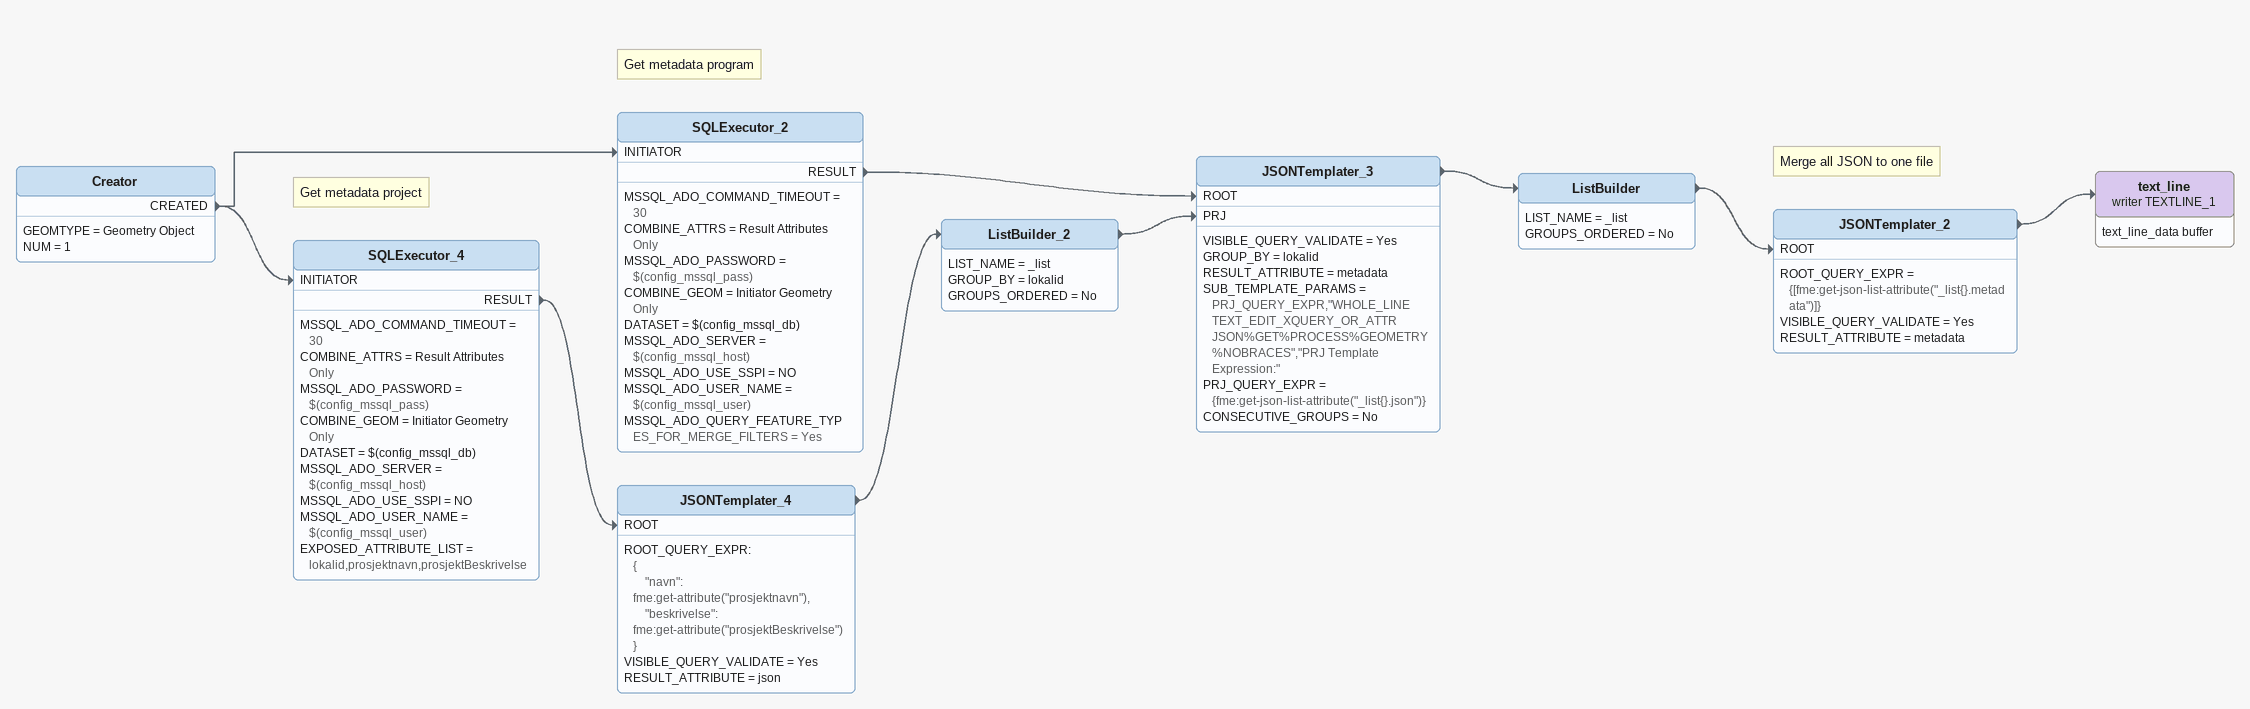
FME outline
Creator
    GEOMTYPE = Geometry Object
    NUM = 1
    CREATED -> SQLExecutor_4 [INITIATOR]
    CREATED -> SQLExecutor_2 [INITIATOR]
Note: Get metadata program
SQLExecutor_2
    MSSQL_ADO_COMMAND_TIMEOUT = 30
    COMBINE_ATTRS = Result Attributes Only
    MSSQL_ADO_PASSWORD = $(config_mssql_pass)
    COMBINE_GEOM = Initiator Geometry Only
    DATASET = $(config_mssql_db)
    MSSQL_ADO_SERVER = $(config_mssql_host)
    MSSQL_ADO_USE_SSPI = NO
    MSSQL_ADO_USER_NAME = $(config_mssql_user)
    MSSQL_ADO_QUERY_FEATURE_TYPES_FOR_MERGE_FILTERS = Yes
    RESULT -> JSONTemplater_3 [ROOT]
Note: Get metadata project
SQLExecutor_4
    MSSQL_ADO_COMMAND_TIMEOUT = 30
    COMBINE_ATTRS = Result Attributes Only
    MSSQL_ADO_PASSWORD = $(config_mssql_pass)
    COMBINE_GEOM = Initiator Geometry Only
    DATASET = $(config_mssql_db)
    MSSQL_ADO_SERVER = $(config_mssql_host)
    MSSQL_ADO_USE_SSPI = NO
    MSSQL_ADO_USER_NAME = $(config_mssql_user)
    EXPOSED_ATTRIBUTE_LIST = lokalid,prosjektnavn,prosjektBeskrivelse
    RESULT -> JSONTemplater_4 [ROOT]
JSONTemplater_4
    ROOT_QUERY_EXPR:
      {
          "navn": fme:get-attribute("prosjektnavn"),
          "beskrivelse": fme:get-attribute("prosjektBeskrivelse")
      }
    VISIBLE_QUERY_VALIDATE = Yes
    RESULT_ATTRIBUTE = json
    -> ListBuilder_2
ListBuilder_2
    LIST_NAME = _list
    GROUP_BY = lokalid
    GROUPS_ORDERED = No
    -> JSONTemplater_3 [PRJ]
JSONTemplater_3
    VISIBLE_QUERY_VALIDATE = Yes
    GROUP_BY = lokalid
    RESULT_ATTRIBUTE = metadata
    SUB_TEMPLATE_PARAMS = PRJ_QUERY_EXPR,"WHOLE_LINE TEXT_EDIT_XQUERY_OR_ATTR JSON%GET%PROCESS%GEOMETRY%NOBRACES","PRJ Template Expression:"
    PRJ_QUERY_EXPR = {fme:get-json-list-attribute("_list{}.json")}
    CONSECUTIVE_GROUPS = No
    -> ListBuilder
ListBuilder
    LIST_NAME = _list
    GROUPS_ORDERED = No
    -> JSONTemplater_2 [ROOT]
Note: Merge all JSON to one file
JSONTemplater_2
    ROOT_QUERY_EXPR = {[fme:get-json-list-attribute("_list{}.metadata")]}
    VISIBLE_QUERY_VALIDATE = Yes
    RESULT_ATTRIBUTE = metadata
    -> text_line (writer TEXTLINE_1)
text_line (writer TEXTLINE_1)
    attributes: text_line_data buffer
